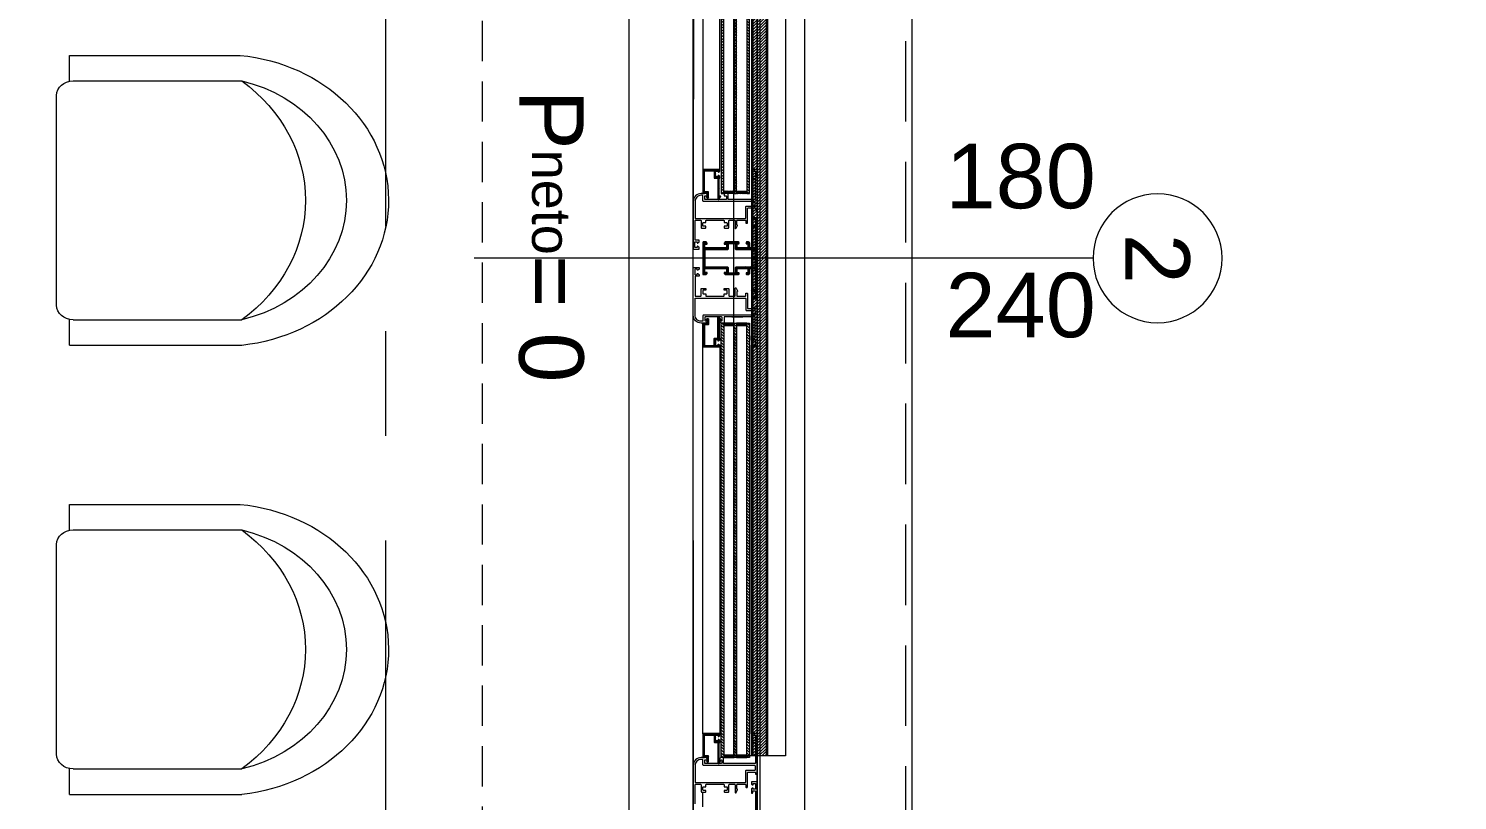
# Model space of a CAD drawing. Header units: centimetres. Extents: x 99002 to 104403, y -55119 to -48358.
# Drawn here: x 103108.9 to 103330.5, y -53671.4 to -53551.7 of the extents above; entities that cross this region are included whole.
import ezdxf

# ---------------------------------------------------------------- set-up
doc = ezdxf.new("R2010")
doc.units = ezdxf.units.CM
doc.header["$LTSCALE"] = 50
doc.header["$MEASUREMENT"] = 0
doc.linetypes.add('AXES', pattern=[2, 1.25, -0.25, 0.25, -0.25])
doc.linetypes.add('CACHE', pattern=[0.375, 0.25, -0.125])
doc.layers.get('0').update_dxf_attribs({"color": 8})
for name, color, linetype in [('AXES', 10, 'AXES'), ('BORD', 5, 'Continuous'), ('COTE 50ème', 1, 'Continuous')]:
    doc.layers.add(name, color=color, linetype=linetype)
for name, color, linetype, lineweight in [('BETON CACHE', 4, 'CACHE', 5), ('CONSOLE ISOL.', 214, 'Continuous', 15), ('MACONNERIE COUPE', 7, 'Continuous', 30), ('mobilimi', 8, 'Continuous', 9), ('WINDOWS', 21, 'Continuous', 5)]:
    doc.layers.add(name, color=color, linetype=linetype, lineweight=lineweight)
doc.layers.add('HYPALON', color=7, linetype='Continuous', true_color=0xffaa00)
doc.styles.add('GENERATED_STYLE_1', font='arial.ttf')
doc.styles.add('RS_TXT_50', font='arial.ttf', dxfattribs={"height": 12.5})
doc.dimstyles.new('RS_50CM_LINEAIRE', dxfattribs={"dimscale": 5, "dimtxt": 12.5, "dimasz": 1.5, "dimexe": 1, "dimexo": 2.5, "dimgap": 1, "dimtad": 1, "dimdec": 1, "dimrnd": 0.5, "dimdsep": 46, "dimtxsty": 'RS_TXT_50', "dimblk1": 'ARCHTICK', "dimblk2": 'ARCHTICK', "dimsah": 1, "dimcen": 2.5, "dimdle": 1, "dimclrt": 4, "dimadec": 0, "dimazin": 2, "dimtfac": 1, "dimtdec": 1, "dimtix": 1, "dimtmove": 2, "dimatfit": 3, "dimfxl": 1, "dimtolj": 1, "dimtzin": 0, "dimarcsym": 0})
pattern_1 = [(135, (-46708.70849, -43852.52553), (-0.08838834765, -0.08838834765), [])]
pattern_2 = [(135, (-46708.9128, -43852.52553), (-0.2209708691, -0.2209708691), [])]

# ---------------------------------------------------------------- blocks, each defined once
blk = doc.blocks.new('A$Cb79da119')
at = {"layer": 'AXES', "lineweight": 5, "ltscale": 1.3}
blk.add_line((2040, -4150), (2040, -1058.41), dxfattribs=at)
blk = doc.blocks.new('DRITARE POS 2')
at = {"layer": 'WINDOWS'}
h = blk.add_hatch(dxfattribs=at)
h.set_pattern_fill('ANSI31', color=140, scale=2.5, angle=450)
h.set_pattern_definition(pattern_2)
h.paths.add_polyline_path([(-8.71, -80.01), (-8.71, -12.58), (-8.31, -12.58), (-8.31, -80.01)])
h.paths.add_polyline_path([(-6.71, -80.01), (-6.71, -12.58), (-6.31, -12.58), (-6.31, -80.01)])
h.paths.add_polyline_path([(-4.71, -80.02), (-4.71, -12.58), (-4.31, -12.58), (-4.31, -80.02)])
at = {"layer": 'WINDOWS', "transparency": 33554559}
h = blk.add_hatch(dxfattribs=at)
h.set_pattern_fill('ANSI31', color=140, angle=450)
h.set_pattern_definition([(135, (-46708.90849, -43835.52553), (-0.08838834765, -0.08838834765), [])])
h.paths.add_polyline_path([(-6.71, -12.58), (-8.31, -12.58), (-8.31, -12.98), (-6.71, -12.98)])
h.paths.add_polyline_path([(-4.71, -12.58), (-6.31, -12.58), (-6.31, -12.98), (-4.71, -12.98)])
h.paths.add_polyline_path([(-6.71, -79.61), (-8.31, -79.61), (-8.31, -80.01), (-6.71, -80.01)])
h.paths.add_polyline_path([(-4.71, -79.61), (-6.31, -79.61), (-6.31, -80.01), (-4.71, -80.01)])
h = blk.add_hatch(dxfattribs=at)
h.set_pattern_fill('ANSI31', color=256, angle=450)
h.set_pattern_definition([(135, (-46708.71279, -43842.46996), (-0.08838834765, -0.08838834765), [])])
h.paths.add_polyline_path([(-1.74, -12.58), (-1.74, -12.64), (-2.09, -12.64, -0.414214), (-2.15, -12.58), (-2.15, -12.21, -0.247394), (-2.13, -12.16, 1.657435), (-2.37, -12.03), (-2.37, -12.77, 0.414214), (-2.28, -12.86), (-1.81, -12.86, -0.414214), (-1.72, -12.95), (-1.72, -16, -0.414214), (-1.81, -16.09), (-3.16, -16.09, -0.414214), (-3.22, -16.03), (-3.22, -15.03, 0.414214), (-3.31, -14.93), (-3.76, -14.93, -0.414214), (-3.82, -14.88), (-3.82, -11.74, 0.737396), (-3.99, -11.69), (-4.23, -12.04, 0.603122), (-4.15, -12.19), (-4.08, -12.19, -0.414214), (-4.02, -12.25), (-4.02, -14.93), (-4.06, -14.93, 0.414214), (-4.12, -14.99), (-4.12, -15.19, 0.250765), (-4.09, -15.24), (-3.92, -15.37, 0.599022), (-3.84, -15.33), (-3.84, -15.25, -0.414214), (-3.78, -15.19), (-3.52, -15.19, -0.414214), (-3.46, -15.25), (-3.46, -16, -0.414214), (-3.52, -16.05), (-3.78, -16.05, -0.414214), (-3.84, -16), (-3.84, -15.92, 0.599022), (-3.92, -15.88), (-4.09, -16.01, 0.250765), (-4.12, -16.05), (-4.12, -16.26, 0.414214), (-4.06, -16.31), (-1.55, -16.31, 0.414214), (-1.5, -16.26), (-1.5, -12.64), (-1.5, -12.58)])
h = blk.add_hatch(dxfattribs=at)
h.set_pattern_fill('ANSI31', color=256, angle=450)
h.set_pattern_definition(pattern_1)
h.paths.add_polyline_path([(-1.49, -76.33, 0.414214), (-1.55, -76.27), (-4.06, -76.27, 0.414214), (-4.11, -76.33), (-4.11, -76.54, 0.250765), (-4.09, -76.58), (-3.92, -76.71, 0.599022), (-3.83, -76.67), (-3.83, -76.59, -0.414214), (-3.78, -76.54), (-3.51, -76.54, -0.414214), (-3.46, -76.59), (-3.46, -77.34, -0.414214), (-3.51, -77.39), (-3.78, -77.39, -0.414214), (-3.83, -77.34), (-3.83, -77.26, 0.599022), (-3.92, -77.22), (-4.09, -77.35, 0.250765), (-4.11, -77.39), (-4.11, -77.6, 0.414214), (-4.06, -77.66), (-4.02, -77.66), (-4.02, -80.34, -0.414214), (-4.07, -80.4), (-4.15, -80.4, 0.603122), (-4.23, -80.55), (-3.98, -80.9, 0.737396), (-3.81, -80.85), (-3.81, -77.71, -0.414214), (-3.76, -77.66), (-3.31, -77.66, 0.414214), (-3.22, -77.56), (-3.22, -76.55, -0.414214), (-3.16, -76.5), (-1.81, -76.5, -0.414214), (-1.72, -76.59), (-1.72, -79.63, -0.414214), (-1.81, -79.73), (-2.28, -79.73, 0.414214), (-2.37, -79.82), (-2.37, -80.56, 1.657435), (-2.12, -80.43, -0.247394), (-2.15, -80.38), (-2.15, -80.01, -0.414214), (-2.09, -79.95), (-1.74, -79.95), (-1.74, -80.01), (-1.49, -80.01), (-1.49, -79.95)])
at = {"layer": 'WINDOWS'}
h = blk.add_hatch(dxfattribs=at)
h.set_pattern_fill('ANSI31', color=256, angle=450)
h.set_pattern_definition(pattern_1)
h.paths.add_polyline_path([(-9.61, -85.22, -0.414214), (-9.56, -85.16), (-9.26, -85.16, -0.414214), (-9.2, -85.22), (-9.2, -85.44, 1), (-9, -85.44), (-9, -84.9, 0.250765), (-9.02, -84.86), (-9.19, -84.74, 0.599022), (-9.28, -84.79), (-9.28, -84.87, -0.414214), (-9.33, -84.92), (-9.59, -84.92, -0.414214), (-9.65, -84.87), (-9.65, -84.08, -0.414214), (-9.59, -84.03), (-9.33, -84.03, -0.414214), (-9.28, -84.08), (-9.28, -84.19, 0.599022), (-9.19, -84.24), (-9.02, -84.13, 0.250765), (-9, -84.08), (-9, -83.84, 0.414214), (-9.05, -83.78), (-9.84, -83.78, 0.414214), (-9.89, -83.84), (-9.89, -90.06), (-9.89, -96.27, 0.414214), (-9.84, -96.33), (-9.05, -96.33, 0.414214), (-9, -96.27), (-9, -96.03, 0.250765), (-9.02, -95.98), (-9.19, -95.87, 0.599022), (-9.28, -95.92), (-9.28, -96.03, -0.414214), (-9.33, -96.08), (-9.59, -96.08, -0.414214), (-9.65, -96.03), (-9.65, -95.24, -0.414214), (-9.59, -95.19), (-9.33, -95.19, -0.414214), (-9.28, -95.24), (-9.28, -95.32, 0.599022), (-9.19, -95.37), (-9.02, -95.25, 0.250765), (-9, -95.21), (-9, -94.68, 1), (-9.2, -94.68), (-9.2, -94.89, -0.414214), (-9.26, -94.95), (-9.56, -94.95, -0.414214), (-9.61, -94.89), (-9.61, -91.72, -0.414214), (-9.56, -91.66), (-8.83, -91.66, -0.414214), (-8.74, -91.75), (-8.74, -92.41, 0.414214), (-8.55, -92.59), (-8.29, -92.59, 0.198912), (-8.25, -92.58), (-8.19, -92.52, 0.198912), (-8.18, -92.48), (-8.18, -92.37, 0.414214), (-8.23, -92.31), (-8.4, -92.31, -0.414214), (-8.46, -92.26), (-8.46, -91.75, -0.414214), (-8.36, -91.66), (-6.91, -91.66, -0.414214), (-6.81, -91.75), (-6.81, -92.26, -0.414214), (-6.87, -92.31), (-7.04, -92.31, 0.414214), (-7.09, -92.37), (-7.09, -92.48, 0.198912), (-7.08, -92.52), (-7.02, -92.58, 0.198912), (-6.98, -92.59), (-4.97, -92.59, 0.198912), (-4.93, -92.58), (-4.78, -92.42, 0.198912), (-4.76, -92.38), (-4.76, -92.31, 0.414214), (-4.82, -92.26), (-5, -92.26, -0.340481), (-5.13, -92.16), (-5.13, -91.75, -0.414214), (-5.04, -91.66), (-1.87, -91.66, -0.414214), (-1.77, -91.75), (-1.77, -92.16, -0.414214), (-1.87, -92.26), (-2.09, -92.26, 0.414214), (-2.15, -92.31), (-2.15, -92.38, 0.198912), (-2.13, -92.42), (-1.98, -92.58, 0.198912), (-1.94, -92.59), (-1.55, -92.59, 0.414214), (-1.49, -92.54), (-1.49, -90.06), (-1.49, -87.57, 0.414214), (-1.55, -87.52), (-1.94, -87.52, 0.198912), (-1.98, -87.53), (-2.13, -87.69, 0.198912), (-2.15, -87.73), (-2.15, -87.8, 0.414214), (-2.09, -87.85), (-1.87, -87.85, -0.414214), (-1.77, -87.95), (-1.77, -88.36, -0.414214), (-1.87, -88.45), (-5.04, -88.45, -0.414214), (-5.13, -88.36), (-5.13, -87.95, -0.340481), (-5, -87.85), (-4.82, -87.85, 0.414214), (-4.76, -87.8), (-4.76, -87.73, 0.198912), (-4.78, -87.69), (-4.93, -87.53, 0.198912), (-4.97, -87.52), (-6.98, -87.52, 0.198912), (-7.02, -87.53), (-7.08, -87.59, 0.198912), (-7.09, -87.63), (-7.09, -87.74, 0.414214), (-7.04, -87.8), (-6.87, -87.8, -0.414214), (-6.81, -87.85), (-6.81, -88.36, -0.414214), (-6.91, -88.45), (-8.36, -88.45, -0.414214), (-8.46, -88.36), (-8.46, -87.85, -0.414214), (-8.4, -87.8), (-8.23, -87.8, 0.414214), (-8.18, -87.74), (-8.18, -87.63, 0.198912), (-8.19, -87.59), (-8.25, -87.53, 0.198912), (-8.29, -87.52), (-8.55, -87.52, 0.414214), (-8.74, -87.7), (-8.74, -88.36, -0.414214), (-8.83, -88.45), (-9.56, -88.45, -0.414214), (-9.61, -88.39)])
h.paths.add_polyline_path([(-9.56, -88.73), (-6.63, -88.73), (-6.53, -88.64), (-6.53, -87.89), (-6.44, -87.8), (-5.51, -87.8), (-5.41, -87.89), (-5.41, -88.64), (-5.32, -88.73), (-1.83, -88.73), (-1.77, -88.79), (-1.77, -90.06), (-1.77, -91.32), (-1.83, -91.38), (-5.32, -91.38), (-5.41, -91.47), (-5.41, -92.22), (-5.51, -92.31), (-6.44, -92.31), (-6.53, -92.22), (-6.53, -91.47), (-6.63, -91.38), (-9.56, -91.38), (-9.61, -91.32), (-9.61, -90.06), (-9.61, -88.79)], flags=16)
at = {"layer": 'WINDOWS', "transparency": 33554559}
h = blk.add_hatch(dxfattribs=at)
h.set_pattern_fill('ANSI31', color=256, angle=450)
h.set_pattern_definition(pattern_1)
h.paths.add_polyline_path([(-1.49, -100.16), (-1.49, -100.1), (-1.74, -100.1), (-1.74, -100.16), (-2.09, -100.16, -0.414214), (-2.15, -100.1), (-2.15, -99.73, -0.247394), (-2.12, -99.68, 1.657435), (-2.37, -99.55), (-2.37, -100.29, 0.414214), (-2.28, -100.38), (-1.81, -100.38, -0.414214), (-1.72, -100.48), (-1.72, -103.52, -0.414214), (-1.81, -103.61), (-3.16, -103.61, -0.414214), (-3.22, -103.56), (-3.22, -102.55, 0.414214), (-3.31, -102.46), (-3.76, -102.46, -0.414214), (-3.81, -102.4), (-3.81, -99.26, 0.737396), (-3.98, -99.21), (-4.23, -99.57, 0.603122), (-4.15, -99.71), (-4.07, -99.71, -0.414214), (-4.02, -99.77), (-4.02, -102.46), (-4.06, -102.46, 0.414214), (-4.11, -102.51), (-4.11, -102.72, 0.250765), (-4.09, -102.76), (-3.92, -102.89, 0.599022), (-3.83, -102.85), (-3.83, -102.77, -0.414214), (-3.78, -102.72), (-3.51, -102.72, -0.414214), (-3.46, -102.77), (-3.46, -103.52, -0.414214), (-3.51, -103.58), (-3.78, -103.58, -0.414214), (-3.83, -103.52), (-3.83, -103.44, 0.599022), (-3.92, -103.4), (-4.09, -103.53, 0.250765), (-4.11, -103.58), (-4.11, -103.78, 0.414214), (-4.06, -103.84), (-1.55, -103.84, 0.414214), (-1.49, -103.78)])
at = {"layer": 'WINDOWS'}
h = blk.add_hatch(dxfattribs=at)
h.set_pattern_fill('ANSI31', color=140, scale=2.5, angle=450)
h.set_pattern_definition(pattern_2)
h.paths.add_polyline_path([(-8.71, -100.09), (-8.71, -167.42), (-8.31, -167.42), (-8.31, -100.09)])
h.paths.add_polyline_path([(-6.71, -100.09), (-6.71, -167.42), (-6.31, -167.42), (-6.31, -100.09)])
h.paths.add_polyline_path([(-4.71, -100.09), (-4.71, -167.42), (-4.31, -167.42), (-4.31, -100.09)])
at = {"layer": 'WINDOWS', "transparency": 33554559}
h = blk.add_hatch(dxfattribs=at)
h.set_pattern_fill('ANSI31', color=140, angle=450)
h.set_pattern_definition([(135, (-46708.90849, -43869.52553), (-0.08838834765, -0.08838834765), [])])
h.paths.add_polyline_path([(-6.71, -167.42), (-8.31, -167.42), (-8.31, -167.02), (-6.71, -167.02)])
h.paths.add_polyline_path([(-4.71, -167.42), (-6.31, -167.42), (-6.31, -167.02), (-4.71, -167.02)])
h.paths.add_polyline_path([(-6.71, -100.49), (-8.31, -100.49), (-8.31, -100.09), (-6.71, -100.09)])
h.paths.add_polyline_path([(-4.71, -100.49), (-6.31, -100.49), (-6.31, -100.09), (-4.71, -100.09)])
at = {"layer": 'WINDOWS', "color": 165, "linetype": 'CACHE'}
blk.add_line((-32.9, -180), (-32.9, 0), dxfattribs=at)
at = {"layer": 'WINDOWS'}
for p, q in [((-1.5, -4.97), (-1.5, -7.22)), ((-9.9, -8.75), (-9.9, -10.08)), ((-0.01, -11.48), (0, -81.19)), ((-9.89, -16.28), (-9.89, -76.34)), ((-9, -16.26), (-9, -76.34)), ((-4.11, -76.33), (-4.12, -16.26)), ((-1.5, -16.26), (-1.49, -76.33)), ((-5.98, -80.95), (-7.66, -80.95)), ((-0.01, -168.52), (0, -98.92)), ((-9.89, -163.72), (-9.89, -103.78)), ((-9, -163.74), (-9, -103.78)), ((-4.11, -103.78), (-4.12, -163.74)), ((-1.5, -163.74), (-1.49, -103.78))]:
    blk.add_line(p, q, dxfattribs=at)
at = {"layer": 'WINDOWS', "color": 165}
blk.add_line((-61.99, -90.06), (34.01, -90.06), dxfattribs=at)
for points in [[(-9.9, 0), (-9.9, -180), (-33.9, -180), (-33.9, 0)], [(-10.3, -179.6), (-10.3, -0.4), (-9.9, 0), (-9.9, -180)], [(0, 0), (0, -180), (10, -180), (10, 0)]]:
    blk.add_lwpolyline(points, close=True, dxfattribs=at)
at = {"layer": 'WINDOWS'}
for points in [[(-9.9, -0.06), (-9.9, -8.75, 0.414214), (-9.84, -8.81), (-9.06, -8.81, 0.414214), (-9, -8.75), (-9, -8.51, 0.250765), (-9.03, -8.47), (-9.19, -8.35, 0.599022), (-9.28, -8.4), (-9.28, -8.51, -0.414214), (-9.34, -8.57), (-9.6, -8.57, -0.414214), (-9.65, -8.51), (-9.65, -7.73, -0.414214), (-9.6, -7.67), (-9.34, -7.67, -0.414214), (-9.28, -7.73), (-9.28, -7.8, 0.599022), (-9.19, -7.85), (-9.03, -7.74, 0.250765), (-9, -7.69), (-9, -7.16, 1), (-9.21, -7.16), (-9.21, -7.37, -0.414214), (-9.26, -7.43), (-9.56, -7.43, -0.414214), (-9.62, -7.37), (-9.62, -4.2, -0.414214)], [(-0.28, -5.39), (-0.28, -8.34, -0.414214), (-0.38, -8.44), (-1.12, -8.44, -0.414214), (-1.22, -8.34), (-1.22, -7.32, 0.414214), (-1.31, -7.22), (-1.87, -7.22, 0.414214), (-1.96, -7.32), (-1.96, -7.45, 0.414214), (-1.91, -7.5), (-1.55, -7.5, -0.414214), (-1.5, -7.56), (-1.5, -8.01, -0.414214), (-1.55, -8.06), (-1.91, -8.06, 0.414214), (-1.96, -8.12), (-1.96, -8.38, -0.414214), (-2.02, -8.44), (-4.71, -8.44, -0.414214), (-4.76, -8.38), (-4.76, -8.12, 0.414214), (-4.82, -8.06), (-5.17, -8.06, -0.414214), (-5.23, -8.01), (-5.23, -7.56, -0.414214), (-5.17, -7.5), (-4.82, -7.5, 0.414214), (-4.76, -7.45), (-4.76, -7.32, 0.414214), (-4.86, -7.22), (-5.42, -7.22, 0.414214), (-5.51, -7.32), (-5.51, -8.34, -0.414214), (-5.6, -8.44), (-6.39, -8.44, -0.414214), (-6.48, -8.34), (-6.48, -7.22, 0.809546), (-6.66, -7.19), (-6.85, -7.61, 0.543142), (-6.8, -7.69, -0.414214), (-6.74, -7.75), (-6.74, -8.34, -0.414214), (-6.84, -8.44), (-8.07, -8.44, -0.414214), (-8.12, -8.38), (-8.12, -8.03, 0.414214), (-8.18, -7.97), (-8.35, -7.97, 0.414214), (-8.4, -8.03), (-8.4, -10.25, -0.414214), (-8.5, -10.34), (-9.56, -10.34, -0.414214), (-9.62, -10.29), (-9.62, -10.08, 0.414214), (-9.67, -10.02), (-9.84, -10.02, 0.414214), (-9.9, -10.08), (-9.9, -16.26, 0.414214), (-9.84, -16.31), (-9.06, -16.31, 0.414214), (-9, -16.26), (-9, -16.05, 0.250765), (-9.03, -16.01), (-9.19, -15.88, 0.599022), (-9.28, -15.92), (-9.28, -16.02, -0.414214), (-9.34, -16.07), (-9.6, -16.07, -0.414214), (-9.65, -16.02), (-9.65, -15.23, -0.414214), (-9.6, -15.18), (-9.34, -15.18, -0.414214), (-9.28, -15.23), (-9.28, -15.33, 0.599022), (-9.19, -15.37), (-9.03, -15.24, 0.250765), (-9, -15.19), (-9, -14.62, 0.414214), (-9.06, -14.56), (-9.15, -14.56, 0.414214), (-9.21, -14.62), (-9.21, -14.88, -0.414214), (-9.26, -14.93), (-9.56, -14.93, -0.414214), (-9.62, -14.88), (-9.62, -11.7, -0.414214), (-9.56, -11.65), (-4.73, -11.65, -0.414214), (-4.68, -11.7), (-4.68, -12.53, 0.414214), (-4.62, -12.58), (-4.23, -12.58, 0.198912), (-4.19, -12.56), (-4.04, -12.41, 0.198912), (-4.02, -12.37), (-4.02, -12.3, 0.414214), (-4.08, -12.25), (-4.3, -12.25, -0.414214), (-4.4, -12.15), (-4.4, -11.74, -0.414214), (-4.3, -11.65), (-1.87, -11.65, -0.414214), (-1.78, -11.74), (-1.78, -12.15, -0.414214), (-1.87, -12.25), (-2.09, -12.25, 0.414214), (-2.15, -12.3), (-2.15, -12.37, 0.198912), (-2.13, -12.41), (-1.98, -12.56, 0.198912), (-1.94, -12.58), (-1.22, -12.58, 0.414214), (0, -11.37), (0, -4.01, 0.414214)]]:
    blk.add_lwpolyline(points, format="xyb", dxfattribs=at)
for points in [[(-9.9, -180), (-9.9, 0), (0, 0), (0, -180)], [(-1.77, -90.06), (-1.77, -88.79), (-1.83, -88.73), (-5.32, -88.73), (-5.41, -88.64), (-5.41, -87.89), (-5.51, -87.8), (-6.44, -87.8), (-6.53, -87.89), (-6.53, -88.64), (-6.63, -88.73), (-9.56, -88.73), (-9.61, -88.79), (-9.61, -90.06), (-9.61, -91.32), (-9.56, -91.38), (-6.63, -91.38), (-6.53, -91.47), (-6.53, -92.22), (-6.44, -92.31), (-5.51, -92.31), (-5.41, -92.22), (-5.41, -91.47), (-5.32, -91.38), (-1.83, -91.38), (-1.77, -91.32)]]:
    blk.add_lwpolyline(points, close=True, dxfattribs=at)
for points in [[(-1.5, -12.21, 0.414214), (-1.4, -12.3), (-1.18, -12.3), (-1.18, -12.3, 0.414214), (-0.28, -11.37), (-0.28, -8.77, 0.414214), (-0.34, -8.72), (-8.07, -8.72, 0.414214), (-8.12, -8.77), (-8.12, -10.53, -0.414214), (-8.22, -10.62), (-9.52, -10.62, 0.414214), (-9.62, -10.71), (-9.62, -11.27, 0.414214), (-9.52, -11.37), (-1.59, -11.37, -0.414214), (-1.5, -11.46)], [(-1.74, -12.64), (-2.09, -12.64, -0.414214), (-2.15, -12.58), (-2.15, -12.21, -0.247394), (-2.13, -12.16, 1.657435), (-2.37, -12.03), (-2.37, -12.77, 0.414214), (-2.28, -12.86), (-1.81, -12.86, -0.414214), (-1.72, -12.95), (-1.72, -16, -0.414214), (-1.81, -16.09), (-3.16, -16.09, -0.414214), (-3.22, -16.03), (-3.22, -15.03, 0.414214), (-3.31, -14.93), (-3.76, -14.93, -0.414214), (-3.82, -14.88), (-3.82, -11.74, 0.737396), (-3.99, -11.69), (-4.23, -12.04, 0.603122), (-4.15, -12.19), (-4.08, -12.19, -0.414214), (-4.02, -12.25), (-4.02, -14.93), (-4.06, -14.93, 0.414214), (-4.12, -14.99), (-4.12, -15.19, 0.250765), (-4.09, -15.24), (-3.92, -15.37, 0.599022), (-3.84, -15.33), (-3.84, -15.25, -0.414214), (-3.78, -15.19), (-3.52, -15.19, -0.414214), (-3.46, -15.25), (-3.46, -16, -0.414214), (-3.52, -16.05), (-3.78, -16.05, -0.414214), (-3.84, -16), (-3.84, -15.92, 0.599022), (-3.92, -15.88), (-4.09, -16.01, 0.250765), (-4.12, -16.05), (-4.12, -16.26, 0.414214), (-4.06, -16.31), (-1.55, -16.31, 0.414214), (-1.5, -16.26), (-1.5, -12.64), (-1.5, -12.58), (-1.74, -12.58)], [(0, -88.58, -0.414214), (-0.06, -88.64), (-0.84, -88.64, -0.414214), (-0.9, -88.58), (-0.9, -88.38, -0.250765), (-0.87, -88.33), (-0.7, -88.2, -0.599022), (-0.62, -88.24), (-0.62, -88.34, 0.414214), (-0.56, -88.39), (-0.3, -88.39, 0.414214), (-0.24, -88.34), (-0.24, -87.55, 0.414214), (-0.3, -87.5), (-0.56, -87.5, 0.414214), (-0.62, -87.55), (-0.62, -87.65, -0.599022), (-0.7, -87.69), (-0.87, -87.56, -0.250765), (-0.9, -87.52), (-0.9, -87.31, -0.414214), (-0.84, -87.26), (-0.34, -87.26, 0.414214), (-0.28, -87.2), (-0.28, -84.25, 0.414214), (-0.37, -84.16), (-1.12, -84.16, 0.414214), (-1.21, -84.25), (-1.21, -85.28, -0.414214), (-1.31, -85.37), (-1.87, -85.37, -0.414214), (-1.96, -85.28), (-1.96, -85.15, -0.414214), (-1.9, -85.09), (-1.55, -85.09, 0.414214), (-1.49, -85.03), (-1.49, -84.59, 0.414214), (-1.55, -84.53), (-1.9, -84.53, -0.414214), (-1.96, -84.47), (-1.96, -84.21, 0.414214), (-2.02, -84.16), (-4.7, -84.16, 0.414214), (-4.76, -84.21), (-4.76, -84.47, -0.414214), (-4.82, -84.53), (-5.17, -84.53, 0.414214), (-5.23, -84.59), (-5.23, -85.03, 0.414214), (-5.17, -85.09), (-4.82, -85.09, -0.414214), (-4.76, -85.15), (-4.76, -85.28, -0.414214), (-4.85, -85.37), (-5.41, -85.37, -0.414214), (-5.51, -85.28), (-5.51, -84.25, 0.414214), (-5.6, -84.16), (-6.38, -84.16, 0.414214), (-6.48, -84.25), (-6.48, -85.37, -0.809546), (-6.66, -85.41), (-6.85, -84.98, -0.543142), (-6.79, -84.9, 0.414214), (-6.74, -84.85), (-6.74, -84.25, 0.414214), (-6.83, -84.16), (-8.06, -84.16, 0.414214), (-8.12, -84.21), (-8.12, -84.57, -0.414214), (-8.18, -84.62), (-8.34, -84.62, -0.414214), (-8.4, -84.57), (-8.4, -82.35, 0.414214), (-8.49, -82.25), (-9.56, -82.25, 0.414214), (-9.61, -82.31), (-9.61, -82.51, -0.414214), (-9.67, -82.57), (-9.84, -82.57, -0.414214), (-9.89, -82.51), (-9.89, -76.34, -0.414214), (-9.84, -76.28), (-9.05, -76.28, -0.414214), (-9, -76.34), (-9, -76.54, -0.250765), (-9.02, -76.59), (-9.19, -76.72, -0.599022), (-9.28, -76.67), (-9.28, -76.58, 0.414214), (-9.33, -76.52), (-9.59, -76.52, 0.414214), (-9.65, -76.58), (-9.65, -77.36, 0.414214), (-9.59, -77.42), (-9.33, -77.42, 0.414214), (-9.28, -77.36), (-9.28, -77.27, -0.599022), (-9.19, -77.22), (-9.02, -77.35, -0.250765), (-9, -77.4), (-9, -77.98, -0.414214), (-9.05, -78.03), (-9.15, -78.03, -0.414214), (-9.2, -77.98), (-9.2, -77.72, 0.414214), (-9.26, -77.66), (-9.56, -77.66, 0.414214), (-9.61, -77.72), (-9.61, -80.89, 0.414214), (-9.56, -80.95), (-4.82, -80.95, 0.414214), (-4.76, -80.89), (-4.76, -80.07, -0.414214), (-4.71, -80.01), (-4.32, -80.01, -0.198912), (-4.28, -80.03), (-4.13, -80.18, -0.198912), (-4.11, -80.22), (-4.11, -80.29, -0.414214), (-4.17, -80.35), (-4.39, -80.35, 0.414214), (-4.48, -80.44), (-4.48, -80.85, 0.414214), (-4.39, -80.95), (-1.87, -80.95, 0.414214), (-1.77, -80.85), (-1.77, -80.44, 0.414214), (-1.87, -80.35), (-2.09, -80.35, -0.414214), (-2.15, -80.29), (-2.15, -80.22, -0.198912), (-2.13, -80.18), (-1.98, -80.03, -0.198912), (-1.94, -80.01), (-1.21, -80.01, -0.414214), (0, -81.23)], [(-1.74, -79.95), (-2.09, -79.95, 0.414214), (-2.15, -80.01), (-2.15, -80.38, 0.247394), (-2.12, -80.43, -1.657435), (-2.37, -80.56), (-2.37, -79.82, -0.414214), (-2.28, -79.73), (-1.81, -79.73, 0.414214), (-1.72, -79.63), (-1.72, -76.59, 0.414214), (-1.81, -76.5), (-3.16, -76.5, 0.414214), (-3.22, -76.55), (-3.22, -77.56, -0.414214), (-3.31, -77.66), (-3.76, -77.66, 0.414214), (-3.81, -77.71), (-3.81, -80.85, -0.737396), (-3.98, -80.9), (-4.23, -80.55, -0.603122), (-4.15, -80.4), (-4.07, -80.4, 0.414214), (-4.02, -80.34), (-4.02, -77.66), (-4.06, -77.66, -0.414214), (-4.11, -77.6), (-4.11, -77.39, -0.250765), (-4.09, -77.35), (-3.92, -77.22, -0.599022), (-3.83, -77.26), (-3.83, -77.34, 0.414214), (-3.78, -77.39), (-3.51, -77.39, 0.414214), (-3.46, -77.34), (-3.46, -76.59, 0.414214), (-3.51, -76.54), (-3.78, -76.54, 0.414214), (-3.83, -76.59), (-3.83, -76.67, -0.599022), (-3.92, -76.71), (-4.09, -76.58, -0.250765), (-4.11, -76.54), (-4.11, -76.33, -0.414214), (-4.06, -76.27), (-1.55, -76.27, -0.414214), (-1.49, -76.33), (-1.49, -79.95), (-1.49, -80.01), (-1.74, -80.01)], [(-1.49, -80.39, -0.414214), (-1.4, -80.29), (-1.18, -80.29), (-1.18, -80.29, -0.414214), (-0.28, -81.23), (-0.28, -83.82, -0.414214), (-0.34, -83.88), (-8.06, -83.88, -0.414214), (-8.12, -83.82), (-8.12, -82.07, 0.414214), (-8.21, -81.97), (-9.52, -81.97, -0.414214), (-9.61, -81.88), (-9.61, -81.32, -0.414214), (-9.52, -81.23), (-1.59, -81.23, 0.414214), (-1.49, -81.13)], [(-1.49, -90.06), (-1.49, -87.57, 0.414214), (-1.55, -87.52), (-1.94, -87.52, 0.198912), (-1.98, -87.53), (-2.13, -87.69, 0.198912), (-2.15, -87.73), (-2.15, -87.8, 0.414214), (-2.09, -87.85), (-1.87, -87.85, -0.414214), (-1.77, -87.95), (-1.77, -88.36, -0.414214), (-1.87, -88.45), (-5.04, -88.45, -0.414214), (-5.13, -88.36), (-5.13, -87.95, -0.340481), (-5, -87.85), (-4.82, -87.85, 0.414214), (-4.76, -87.8), (-4.76, -87.73, 0.198912), (-4.78, -87.69), (-4.93, -87.53, 0.198912), (-4.97, -87.52), (-6.98, -87.52, 0.198912), (-7.02, -87.53), (-7.08, -87.59, 0.198912), (-7.09, -87.63), (-7.09, -87.74, 0.414214), (-7.04, -87.8), (-6.87, -87.8, -0.414214), (-6.81, -87.85), (-6.81, -88.36, -0.414214), (-6.91, -88.45), (-8.36, -88.45, -0.414214), (-8.46, -88.36), (-8.46, -87.85, -0.414214), (-8.4, -87.8), (-8.23, -87.8, 0.414214), (-8.18, -87.74), (-8.18, -87.63, 0.198912), (-8.19, -87.59), (-8.25, -87.53, 0.198912), (-8.29, -87.52), (-8.55, -87.52, 0.414214), (-8.74, -87.7), (-8.74, -88.36, -0.414214), (-8.83, -88.45), (-9.56, -88.45, -0.414214), (-9.61, -88.39), (-9.61, -85.22, -0.414214), (-9.56, -85.16), (-9.26, -85.16, -0.414214), (-9.2, -85.22), (-9.2, -85.44, 1), (-9, -85.44), (-9, -84.9, 0.250765), (-9.02, -84.86), (-9.19, -84.74, 0.599022), (-9.28, -84.79), (-9.28, -84.87, -0.414214), (-9.33, -84.92), (-9.59, -84.92, -0.414214), (-9.65, -84.87), (-9.65, -84.08, -0.414214), (-9.59, -84.03), (-9.33, -84.03, -0.414214), (-9.28, -84.08), (-9.28, -84.19, 0.599022), (-9.19, -84.24), (-9.02, -84.13, 0.250765), (-9, -84.08), (-9, -83.84, 0.414214), (-9.05, -83.78), (-9.84, -83.78, 0.414214), (-9.89, -83.84), (-9.89, -90.06), (-9.89, -96.27, 0.414214), (-9.84, -96.33), (-9.05, -96.33, 0.414214), (-9, -96.27), (-9, -96.03, 0.250765), (-9.02, -95.98), (-9.19, -95.87, 0.599022), (-9.28, -95.92), (-9.28, -96.03, -0.414214), (-9.33, -96.08), (-9.59, -96.08, -0.414214), (-9.65, -96.03), (-9.65, -95.24, -0.414214), (-9.59, -95.19), (-9.33, -95.19, -0.414214), (-9.28, -95.24), (-9.28, -95.32, 0.599022), (-9.19, -95.37), (-9.02, -95.25, 0.250765), (-9, -95.21), (-9, -94.68, 1), (-9.2, -94.68), (-9.2, -94.89, -0.414214), (-9.26, -94.95), (-9.56, -94.95, -0.414214), (-9.61, -94.89), (-9.61, -91.72, -0.414214), (-9.56, -91.66), (-8.83, -91.66, -0.414214), (-8.74, -91.75), (-8.74, -92.41, 0.414214), (-8.55, -92.59), (-8.29, -92.59, 0.198912), (-8.25, -92.58), (-8.19, -92.52, 0.198912), (-8.18, -92.48), (-8.18, -92.37, 0.414214), (-8.23, -92.31), (-8.4, -92.31, -0.414214), (-8.46, -92.26), (-8.46, -91.75, -0.414214), (-8.36, -91.66), (-6.91, -91.66, -0.414214), (-6.81, -91.75), (-6.81, -92.26, -0.414214), (-6.87, -92.31), (-7.04, -92.31, 0.414214), (-7.09, -92.37), (-7.09, -92.48, 0.198912), (-7.08, -92.52), (-7.02, -92.58, 0.198912), (-6.98, -92.59), (-4.97, -92.59, 0.198912), (-4.93, -92.58), (-4.78, -92.42, 0.198912), (-4.76, -92.38), (-4.76, -92.31, 0.414214), (-4.82, -92.26), (-5, -92.26, -0.340481), (-5.13, -92.16), (-5.13, -91.75, -0.414214), (-5.04, -91.66), (-1.87, -91.66, -0.414214), (-1.77, -91.75), (-1.77, -92.16, -0.414214), (-1.87, -92.26), (-2.09, -92.26, 0.414214), (-2.15, -92.31), (-2.15, -92.38, 0.198912), (-2.13, -92.42), (-1.98, -92.58, 0.198912), (-1.94, -92.59), (-1.55, -92.59, 0.414214), (-1.49, -92.54)], [(0, -91.53, 0.414214), (-0.06, -91.47), (-0.84, -91.47, 0.414214), (-0.9, -91.53), (-0.9, -91.74, 0.250765), (-0.87, -91.78), (-0.7, -91.91, 0.599022), (-0.62, -91.87), (-0.62, -91.77, -0.414214), (-0.56, -91.72), (-0.3, -91.72, -0.414214), (-0.24, -91.77), (-0.24, -92.56, -0.414214), (-0.3, -92.61), (-0.56, -92.61, -0.414214), (-0.62, -92.56), (-0.62, -92.46, 0.599022), (-0.7, -92.42), (-0.87, -92.55, 0.250765), (-0.9, -92.59), (-0.9, -92.8, 0.414214), (-0.84, -92.86), (-0.34, -92.86, -0.414214), (-0.28, -92.91), (-0.28, -95.86, -0.414214), (-0.37, -95.95), (-1.12, -95.95, -0.414214), (-1.21, -95.86), (-1.21, -94.83, 0.414214), (-1.31, -94.74), (-1.87, -94.74, 0.414214), (-1.96, -94.83), (-1.96, -94.96, 0.414214), (-1.9, -95.02), (-1.55, -95.02, -0.414214), (-1.49, -95.08), (-1.49, -95.52, -0.414214), (-1.55, -95.58), (-1.9, -95.58, 0.414214), (-1.96, -95.64), (-1.96, -95.9, -0.414214), (-2.02, -95.95), (-4.7, -95.95, -0.414214), (-4.76, -95.9), (-4.76, -95.64, 0.414214), (-4.82, -95.58), (-5.17, -95.58, -0.414214), (-5.23, -95.52), (-5.23, -95.08, -0.414214), (-5.17, -95.02), (-4.82, -95.02, 0.414214), (-4.76, -94.96), (-4.76, -94.83, 0.414214), (-4.85, -94.74), (-5.41, -94.74, 0.414214), (-5.51, -94.83), (-5.51, -95.86, -0.414214), (-5.6, -95.95), (-6.38, -95.95, -0.414214), (-6.48, -95.86), (-6.48, -94.74, 0.809546), (-6.66, -94.7), (-6.85, -95.13, 0.543142), (-6.79, -95.21, -0.414214), (-6.74, -95.26), (-6.74, -95.86, -0.414214), (-6.83, -95.95), (-8.06, -95.95, -0.414214), (-8.12, -95.9), (-8.12, -95.54, 0.414214), (-8.18, -95.49), (-8.34, -95.49, 0.414214), (-8.4, -95.54), (-8.4, -97.76, -0.414214), (-8.49, -97.86), (-9.56, -97.86, -0.414214), (-9.61, -97.8), (-9.61, -97.6, 0.414214), (-9.67, -97.54), (-9.84, -97.54, 0.414214), (-9.89, -97.6), (-9.89, -103.78, 0.414214), (-9.84, -103.83), (-9.05, -103.83, 0.414214), (-9, -103.78), (-9, -103.57, 0.250765), (-9.02, -103.52), (-9.19, -103.39, 0.599022), (-9.28, -103.44), (-9.28, -103.53, -0.414214), (-9.33, -103.59), (-9.59, -103.59, -0.414214), (-9.65, -103.53), (-9.65, -102.75, -0.414214), (-9.59, -102.69), (-9.33, -102.69, -0.414214), (-9.28, -102.75), (-9.28, -102.84, 0.599022), (-9.19, -102.89), (-9.02, -102.76, 0.250765), (-9, -102.71), (-9, -102.13, 0.414214), (-9.05, -102.08), (-9.15, -102.08, 0.414214), (-9.2, -102.13), (-9.2, -102.39, -0.414214), (-9.26, -102.45), (-9.56, -102.45, -0.414214), (-9.61, -102.39), (-9.61, -99.22, -0.414214), (-9.56, -99.16), (-5.47, -99.16, -0.414214), (-5.41, -99.22), (-5.41, -100.04, 0.414214), (-5.36, -100.1), (-4.97, -100.1, 0.198912), (-4.93, -100.08), (-4.78, -99.93, 0.198912), (-4.76, -99.89), (-4.76, -99.82, 0.414214), (-4.82, -99.76), (-5.04, -99.76, -0.414214), (-5.13, -99.67), (-5.13, -99.26, -0.414214), (-5.04, -99.16), (-1.87, -99.16, -0.414214), (-1.77, -99.26), (-1.77, -99.67, -0.414214), (-1.87, -99.76), (-2.09, -99.76, 0.414214), (-2.15, -99.82), (-2.15, -99.89, 0.198912), (-2.13, -99.93), (-1.98, -100.08, 0.198912), (-1.94, -100.1), (-1.21, -100.1, 0.414214), (0, -98.88)], [(-1.49, -99.72, 0.414214), (-1.4, -99.82), (-1.18, -99.82), (-1.18, -99.82, 0.414214), (-0.28, -98.88), (-0.28, -96.29, 0.414214), (-0.34, -96.23), (-8.06, -96.23, 0.414214), (-8.12, -96.29), (-8.12, -98.04, -0.414214), (-8.21, -98.14), (-9.52, -98.14, 0.414214), (-9.61, -98.23), (-9.61, -98.79, 0.414214), (-9.52, -98.88), (-1.59, -98.88, -0.414214), (-1.49, -98.98)], [(-1.74, -100.16), (-2.09, -100.16, -0.414214), (-2.15, -100.1), (-2.15, -99.73, -0.247394), (-2.12, -99.68, 1.657435), (-2.37, -99.55), (-2.37, -100.29, 0.414214), (-2.28, -100.38), (-1.81, -100.38, -0.414214), (-1.72, -100.48), (-1.72, -103.52, -0.414214), (-1.81, -103.61), (-3.16, -103.61, -0.414214), (-3.22, -103.56), (-3.22, -102.55, 0.414214), (-3.31, -102.46), (-3.76, -102.46, -0.414214), (-3.81, -102.4), (-3.81, -99.26, 0.737396), (-3.98, -99.21), (-4.23, -99.57, 0.603122), (-4.15, -99.71), (-4.07, -99.71, -0.414214), (-4.02, -99.77), (-4.02, -102.46), (-4.06, -102.46, 0.414214), (-4.11, -102.51), (-4.11, -102.72, 0.250765), (-4.09, -102.76), (-3.92, -102.89, 0.599022), (-3.83, -102.85), (-3.83, -102.77, -0.414214), (-3.78, -102.72), (-3.51, -102.72, -0.414214), (-3.46, -102.77), (-3.46, -103.52, -0.414214), (-3.51, -103.58), (-3.78, -103.58, -0.414214), (-3.83, -103.52), (-3.83, -103.44, 0.599022), (-3.92, -103.4), (-4.09, -103.53, 0.250765), (-4.11, -103.58), (-4.11, -103.78, 0.414214), (-4.06, -103.84), (-1.55, -103.84, 0.414214), (-1.49, -103.78), (-1.49, -100.16), (-1.49, -100.1), (-1.74, -100.1)]]:
    blk.add_lwpolyline(points, format="xyb", close=True, dxfattribs=at)
at = {"layer": 'WINDOWS', "color": 140}
for points in [[(-8.71, -80.01), (-8.71, -12.58), (-8.31, -12.58), (-8.31, -80.01)], [(-6.71, -12.58), (-8.31, -12.58), (-8.31, -12.98), (-6.71, -12.98)], [(-6.71, -80.01), (-6.71, -12.58), (-6.31, -12.58), (-6.31, -80.01)], [(-4.71, -12.58), (-6.31, -12.58), (-6.31, -12.98), (-4.71, -12.98)], [(-4.71, -80.02), (-4.71, -12.58), (-4.31, -12.58), (-4.31, -80.02)], [(-6.71, -79.61), (-8.31, -79.61), (-8.31, -80.01), (-6.71, -80.01)], [(-4.71, -79.61), (-6.31, -79.61), (-6.31, -80.01), (-4.71, -80.01)], [(-8.71, -100.09), (-8.71, -167.42), (-8.31, -167.42), (-8.31, -100.09)], [(-6.71, -100.49), (-8.31, -100.49), (-8.31, -100.09), (-6.71, -100.09)], [(-6.71, -100.09), (-6.71, -167.42), (-6.31, -167.42), (-6.31, -100.09)], [(-4.71, -100.49), (-6.31, -100.49), (-6.31, -100.09), (-4.71, -100.09)], [(-4.71, -100.09), (-4.71, -167.42), (-4.31, -167.42), (-4.31, -100.09)]]:
    blk.add_lwpolyline(points, close=True, dxfattribs=at)
at = {"layer": 'WINDOWS', "color": 165}
blk.add_lwpolyline([(-71.99, -80.06, 1), (-71.99, -100.06, 1)], format="xyb", close=True, dxfattribs=at)
at = {"layer": 'WINDOWS', "color": 165, "char_height": 10, "attachment_point": 7, "style": 'GENERATED_STYLE_1'}
for s, insert, rotation in [('\\A1;\\pt0;P{\\H0.6x;neto}= 0', (27.15, -116.22), 90), ('\\A1;\\pt0;240{\\H0.66x;\\S^  ;}', (-39.11, -74.88), 180), ('\\A1;\\pt0;2', (-66.99, -93.87), 90), ('\\A1;\\pt0;180{\\H0.66x;\\S^  ;}', (-39.11, -94.89), 180)]:
    blk.add_mtext(s, dxfattribs=dict(at, insert=insert, rotation=rotation))
blk = doc.blocks.new('1111')
at = {"layer": 'mobilimi'}
for p, q in [((7498090.66, 4737224.66), (7498067.1, 4737224.66)), ((7498090.66, 4737221.1), (7498090.66, 4737224.66)), ((7498090.15, 4737221.13), (7498066.85, 4737221.13)), ((7498092.44, 4737190.14), (7498092.44, 4737219.13)), ((7498090.15, 4737188.14), (7498066.85, 4737188.14)), ((7498090.66, 4737184.61), (7498090.66, 4737188.14)), ((7498090.66, 4737184.61), (7498066.85, 4737184.61))]:
    blk.add_line(p, q, dxfattribs=at)
for centre, major_axis, start_param, end_param in [((7498069.68, 4737204.62), (-23.08, 0), -1.458692, 1.447759), ((7498071.99, 4737204.63), (-19.57, 0), -1.304651, 1.304651), ((7498082.73, 4737204.63), (24.67, 0), 2.270248, 4.012938), ((7498090.15, 4737219.13), (-2.29, 0), 3.141593, 4.712389), ((7498090.15, 4737190.14), (2.29, 0), 4.712389, 6.283185)]:
    blk.add_ellipse(centre, major_axis=major_axis, ratio=0.87377, start_param=start_param, end_param=end_param, dxfattribs=at)
blk = doc.blocks.new('_ArchTick')
at = {"color": 0, "linetype": 'ByBlock', "const_width": 0.15}
blk.add_lwpolyline([(-0.5, -0.5), (0.5, 0.5)], dxfattribs=at)
blk = doc.blocks.new('*D1267')
at = {"layer": 'COTE 50ème', "color": 0, "lineweight": -2, "ltscale": 0.5, "transparency": 16777216}
for p, q in [((103377.59, -53682.36), (103377.59, -53492.36)), ((103238.84, -53497.36), (103382.59, -53497.36)), ((103239.56, -53677.36), (103382.59, -53677.36))]:
    blk.add_line(p, q, dxfattribs=at)
at = {"layer": 'Defpoints', "color": 0, "ltscale": 0.5, "transparency": 16777216}
for p in [(103226.34, -53497.36), (103377.59, -53497.36), (103227.06, -53677.36)]:
    blk.add_point(p, dxfattribs=at)
at = {"layer": 'COTE 50ème', "color": 0, "lineweight": -2, "ltscale": 0.5, "transparency": 16777216, "xscale": 7.5, "yscale": 7.5, "zscale": 7.5}
for p, rotation in [((103377.59, -53497.36), 90), ((103377.59, -53677.36), 270)]:
    blk.add_blockref('_ArchTick', p, dxfattribs=dict(at, rotation=rotation))
at = {"layer": 'COTE 50ème', "color": 4, "ltscale": 0.5, "transparency": 16777216, "insert": (103366.2, -53587.36), "char_height": 12.5, "attachment_point": 5, "rotation": 90, "style": 'RS_TXT_50'}
blk.add_mtext('\\A1;180', dxfattribs=at)
blk = doc.blocks.new('*D1285')
at = {"layer": 'COTE 50ème', "color": 0, "lineweight": -2, "ltscale": 0.5, "transparency": 16777216}
for p, q in [((103412.77, -52457.36), (103412.77, -53787.36)), ((103341.84, -52462.36), (103417.77, -52462.36)), ((103341.84, -53782.36), (103417.77, -53782.36))]:
    blk.add_line(p, q, dxfattribs=at)
at = {"layer": 'Defpoints', "color": 0, "ltscale": 0.5, "transparency": 16777216}
for p in [(103329.34, -52462.36), (103329.34, -53782.36), (103412.77, -53782.36)]:
    blk.add_point(p, dxfattribs=at)
at = {"layer": 'COTE 50ème', "color": 0, "lineweight": -2, "ltscale": 0.5, "transparency": 16777216, "xscale": 7.5, "yscale": 7.5, "zscale": 7.5}
for p, rotation in [((103412.77, -52462.36), 90), ((103412.77, -53782.36), 270)]:
    blk.add_blockref('_ArchTick', p, dxfattribs=dict(at, rotation=rotation))
at = {"layer": 'COTE 50ème', "color": 4, "ltscale": 0.5, "transparency": 16777216, "insert": (103401.38, -53122.36), "char_height": 12.5, "attachment_point": 5, "rotation": 90, "style": 'RS_TXT_50'}
blk.add_mtext('\\A1;1320', dxfattribs=at)
blk = doc.blocks.new('*D1288')
at = {"layer": 'COTE 50ème', "color": 0, "lineweight": -2, "ltscale": 0.5, "transparency": 16777216}
for p, q in [((103442.27, -54192.36), (103442.27, -52052.36)), ((103241.84, -52057.36), (103447.27, -52057.36)), ((103131.84, -54187.36), (103447.27, -54187.36))]:
    blk.add_line(p, q, dxfattribs=at)
at = {"layer": 'Defpoints', "color": 0, "ltscale": 0.5, "transparency": 16777216}
for p in [(103229.34, -52057.36), (103442.27, -52057.36), (103119.34, -54187.36)]:
    blk.add_point(p, dxfattribs=at)
at = {"layer": 'COTE 50ème', "color": 0, "lineweight": -2, "ltscale": 0.5, "transparency": 16777216, "xscale": 7.5, "yscale": 7.5, "zscale": 7.5}
for p, rotation in [((103442.27, -52057.36), 90), ((103442.27, -54187.36), 270)]:
    blk.add_blockref('_ArchTick', p, dxfattribs=dict(at, rotation=rotation))
at = {"layer": 'COTE 50ème', "color": 4, "ltscale": 0.5, "transparency": 16777216, "insert": (103430.88, -53122.36), "char_height": 12.5, "attachment_point": 5, "rotation": 90, "style": 'RS_TXT_50'}
blk.add_mtext('\\A1;2130', dxfattribs=at)

msp = doc.modelspace()

# ---------------------------------------------------------------- hatches: boundary and pattern name
at = {"layer": 'WINDOWS'}
h = msp.add_hatch(dxfattribs=at)
h.set_pattern_fill('ANSI31', color=140, scale=2.5, angle=540)
h.set_pattern_definition([(225, (50989.7213, -153332.3854), (0.2209708691, -0.2209708691), [])])
h.paths.add_polyline_path([(103221.34, -53664.51), (103221.34, -53435.21), (103223.34, -53435.21), (103223.34, -53664.51)])

# ---------------------------------------------------------------- linework, layer by layer
at = {"layer": 'BETON CACHE', "lineweight": 5, "ltscale": 0.5}
for points in [[(101029.34, -54122.36), (103229.34, -54122.36), (103229.34, -52057.36), (101029.34, -52057.36)], [(101079.34, -54072.36), (103179.34, -54072.36), (103179.34, -52107.36), (101079.34, -52107.36)]]:
    msp.add_lwpolyline(points, close=True, dxfattribs=at)
at = {"layer": 'BORD', "lineweight": 5, "ltscale": 0.5}
msp.add_lwpolyline([(101029.34, -52462.36), (101029.34, -53782.36), (100929.34, -53782.36), (100929.34, -54057.36), (101029.34, -54057.36), (101029.34, -54122.36), (101139.34, -54122.36), (101139.34, -54187.36), (101764.34, -54187.36), (101764.34, -54122.36), (102494.34, -54122.36), (102494.34, -54187.36), (103119.34, -54187.36), (103119.34, -54122.36), (103229.34, -54122.36), (103229.34, -54057.36), (103329.34, -54057.36), (103329.34, -53782.36), (103229.34, -53782.36), (103229.34, -52462.36)], dxfattribs=at)
at = {"layer": 'CONSOLE ISOL.', "lineweight": 5, "ltscale": 0.5}
msp.add_lwpolyline([(102394.34, -53272.36), (102129.34, -53272.36), (102129.34, -54122.36), (102494.34, -54122.36), (102494.34, -54187.36), (103119.34, -54187.36), (103119.34, -54122.36), (103229.34, -54122.36), (103229.34, -54057.36), (103329.34, -54057.36), (103329.34, -53782.36), (103229.34, -53782.36), (103229.34, -52462.36), (103329.34, -52462.36), (103329.34, -52122.36), (103229.34, -52122.36), (103229.34, -52057.36), (102276.84, -52057.36), (102276.84, -52552.36), (102359.34, -52552.36), (102359.34, -52797.36), (102394.34, -52797.36)], close=True, dxfattribs=at)
at = {"layer": 'HYPALON', "lineweight": 5, "ltscale": 0.5}
for points in [[(103218.34, -53664.51), (103218.34, -53435.21), (103226.34, -53435.21), (103226.34, -53664.51)], [(103221.14, -53664.51), (103221.14, -53435.21), (103223.54, -53435.21), (103223.54, -53664.51)]]:
    msp.add_lwpolyline(points, close=True, dxfattribs=at)
at = {"layer": 'WINDOWS', "color": 140}
msp.add_lwpolyline([(103221.34, -53664.51), (103221.34, -53435.21), (103223.34, -53435.21), (103223.34, -53664.51)], close=True, dxfattribs=at)

# ---------------------------------------------------------------- block references
at = {"lineweight": 5, "rotation": 180}
msp.add_blockref('DRITARE POS 2', (103212.04, -53677.36), dxfattribs=at)
at = {"layer": 'MACONNERIE COUPE', "lineweight": 5, "ltscale": 0.5}
msp.add_blockref('A$Cb79da119', (101124.34, -50862.36), dxfattribs=at)
at = {"layer": 'mobilimi', "xscale": -1.123327195006823, "yscale": 1.123327195006823, "zscale": 1.123327195006823}
for p in [(8525924.43, -5375009.11), (8525924.43, -5375078.78)]:
    msp.add_blockref('1111', p, dxfattribs=at)

# ---------------------------------------------------------------- dimensions: what is measured, and where the dimension line sits
at = {"layer": 'COTE 50ème', "ltscale": 0.5}
for base, p1, p2, picture, middle in [((103442.27, -52057.36), (103119.34, -54187.36), (103229.34, -52057.36), '*D1288', (103430.88, -53122.36)), ((103412.77, -53782.36), (103329.34, -52462.36), (103329.34, -53782.36), '*D1285', (103401.38, -53122.36)), ((103377.59, -53497.36), (103227.06, -53677.36), (103226.34, -53497.36), '*D1267', (103366.2, -53587.36))]:
    dim = msp.add_linear_dim(base=base, p1=p1, p2=p2, angle=90, dimstyle='RS_50CM_LINEAIRE', dxfattribs=at)
    dim.commit()
    dim.dimension.update_dxf_attribs({"geometry": picture, "text_midpoint": middle})

doc.saveas('drawing.dxf')
